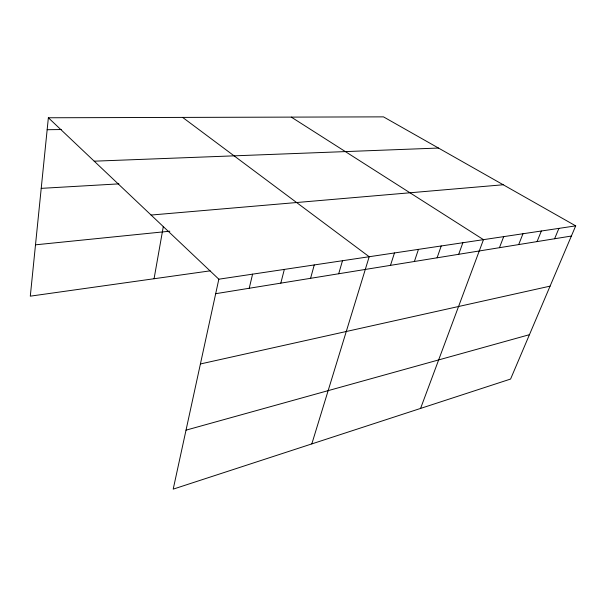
<?xml version="1.0" encoding="UTF-8"?>
<svg xmlns="http://www.w3.org/2000/svg" width="606" height="606" viewBox="0 0 606 606"><rect width="100%" height="100%" fill="white"/><g stroke="black" fill="none" stroke-linecap="round" stroke-linejoin="round"><path stroke-width="0.91" d="M48.366 117.769L218.834 279.199L173.202 489.133L510.585 379.053L575.7 225.871L383.5 116.867L48.366 117.769L30.3 296.16L210.146 270.844M154.068 278.737L163.34 226.386M249.233 288.259L252.588 274.154M280.813 283.138L284.335 269.412M310.583 278.313L314.249 264.943M338.701 273.76L342.488 260.724M311.817 443.91L369.19 256.732L182.633 117.412M390.484 265.36L394.476 252.952M414.39 261.489L418.451 249.369M437.093 257.808L441.213 245.968M458.689 254.3L462.863 242.733M420.579 408.421L483.474 239.65L291.289 117.117M499.45 247.695L503.7 236.628M518.691 244.574L522.97 233.749M537.06 241.597L541.355 231M554.604 238.756L558.914 228.379M186.019 430.154L529.447 334.679M200.412 363.964L550.081 286.138M215.683 293.698L571.382 236.037M218.834 279.199L575.7 225.871M35.496 244.824L169.824 231.204M151.083 215.047L503.215 184.762M41.216 188.36L118.927 183.868M94.21 161.181L438.479 148.046M47.162 129.714L61.267 129.54"/></g></svg>
